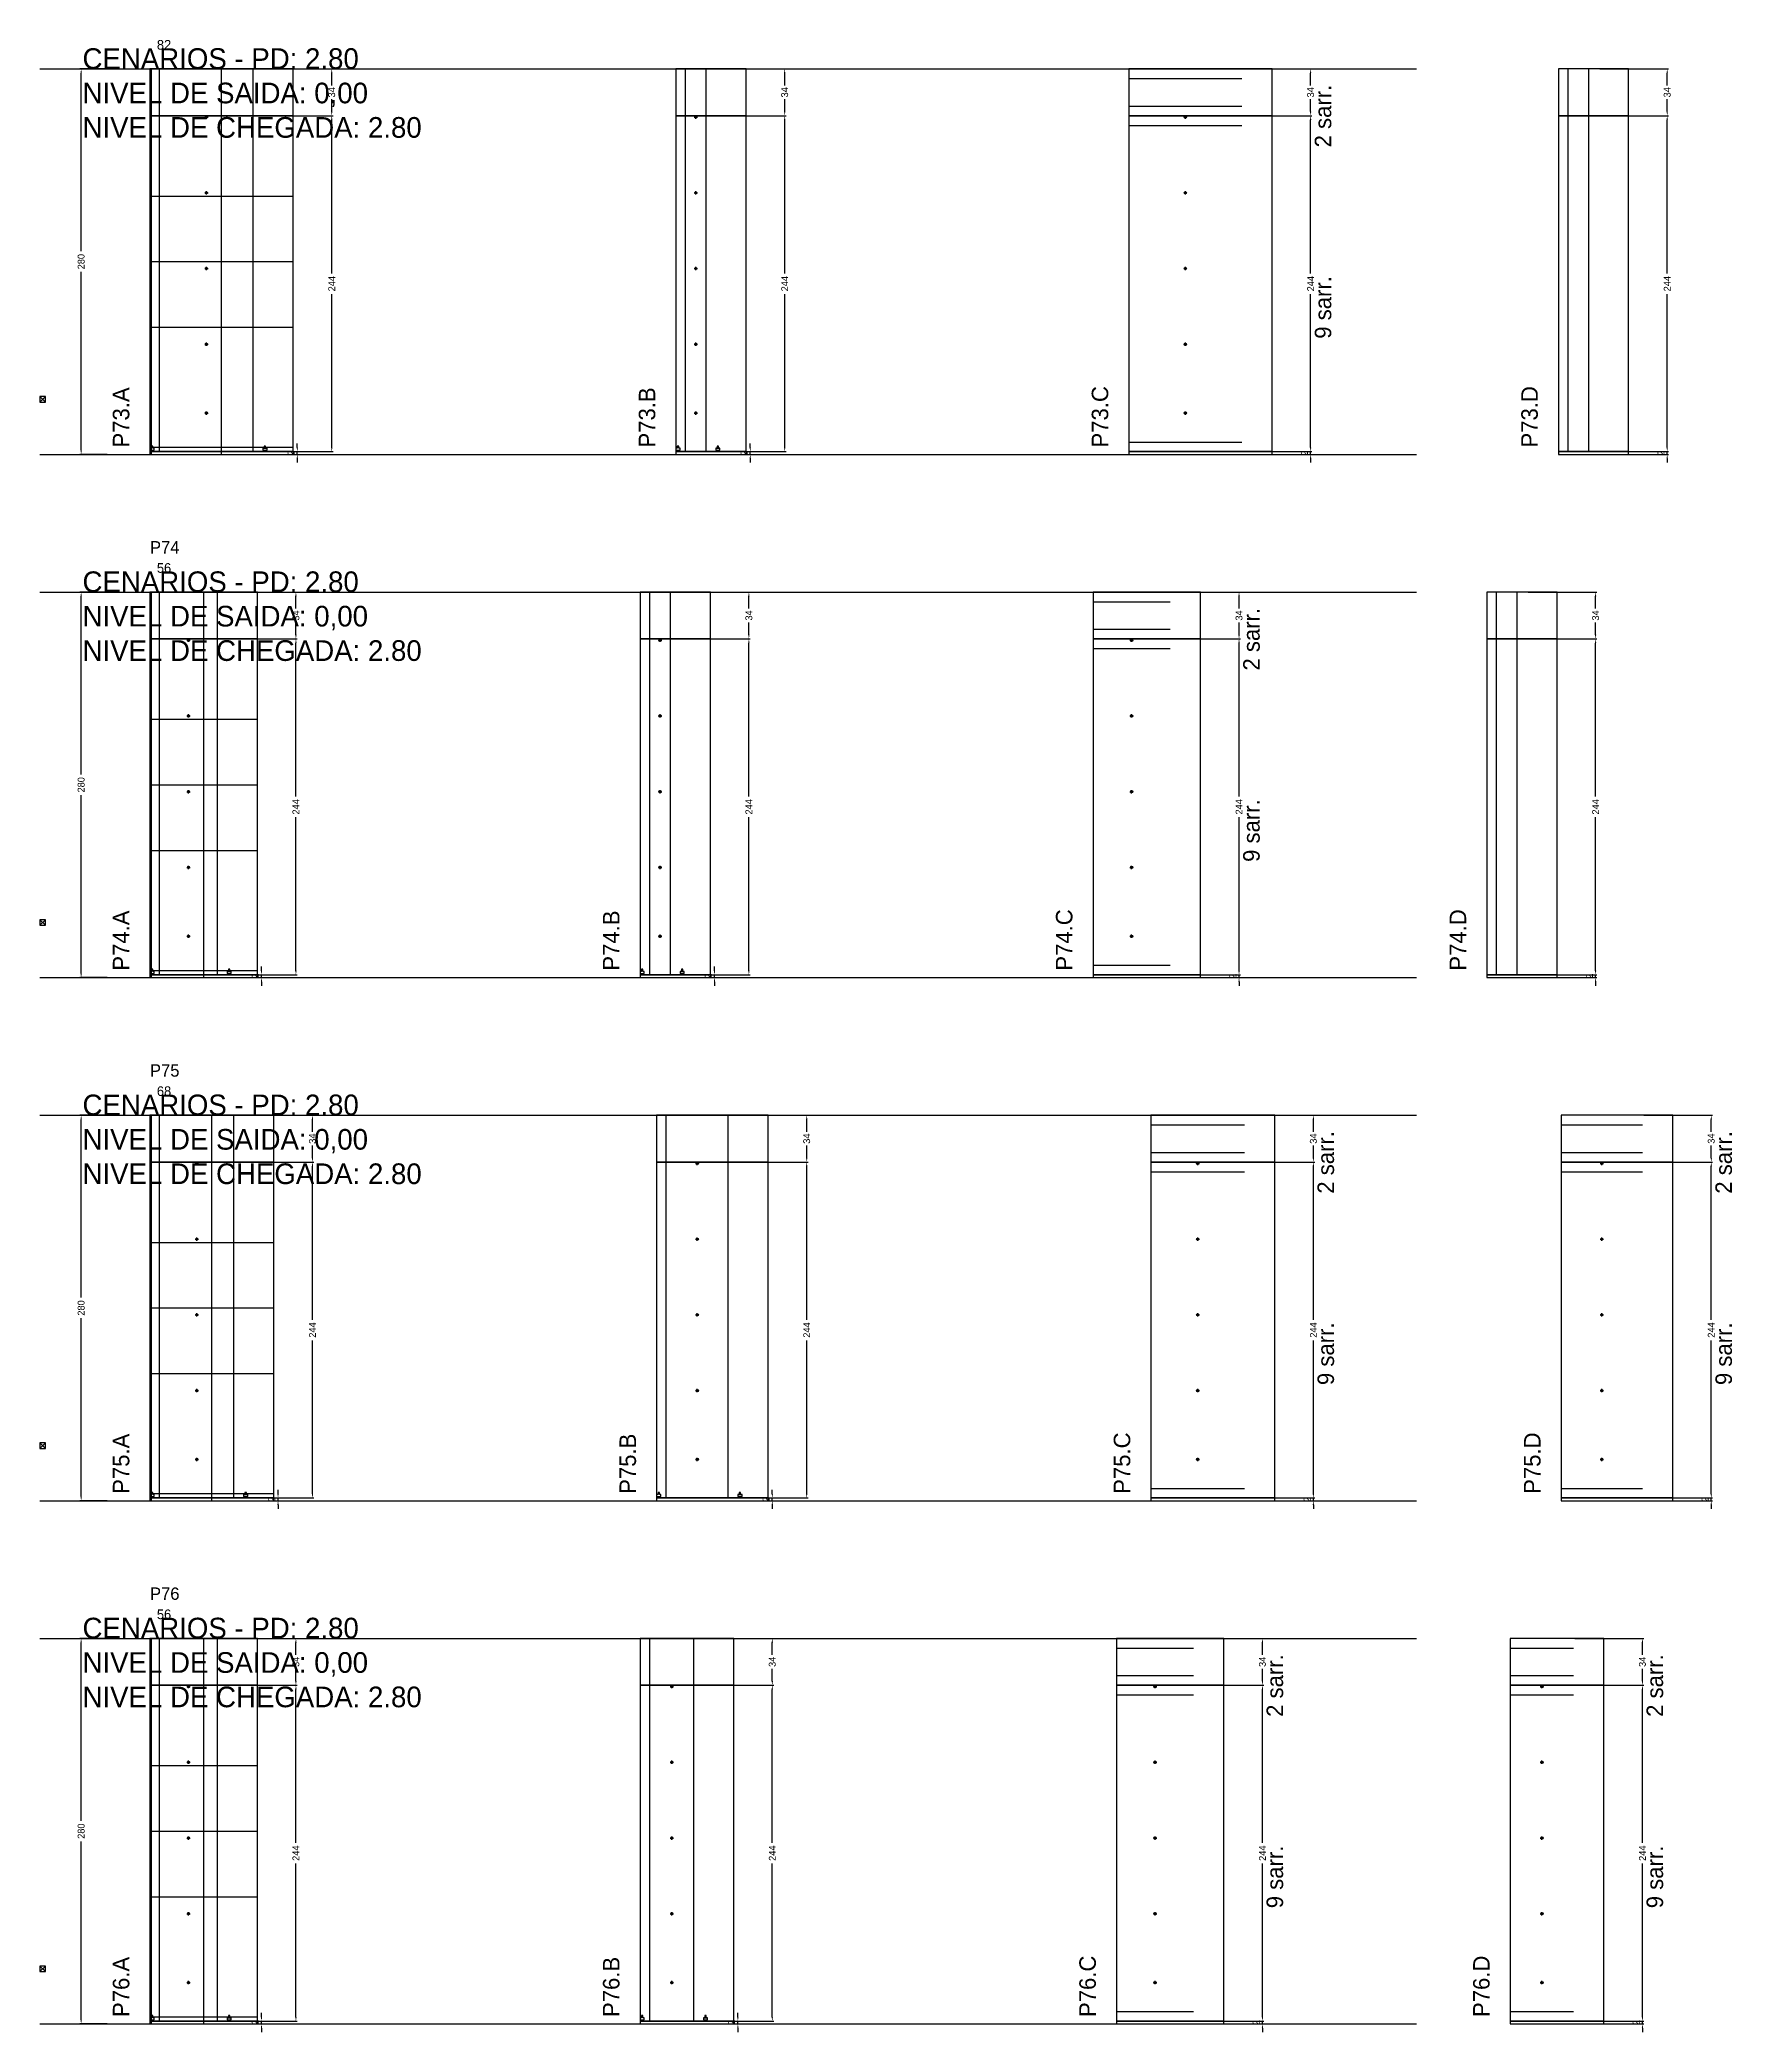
# Model space of a CAD drawing. Header units: centimetres. Extents: x -10500 to 4121, y -45226 to 295.
# Drawn here: x -7000 to -5771, y -12546 to -11099 of the extents above; entities that cross this region are included whole.
import ezdxf

# ---------------------------------------------------------------- set-up
doc = ezdxf.new("R2010")
doc.units = ezdxf.units.CM
doc.linetypes.add('DASHED', pattern=[2, -2])
for name, color, linetype in [('CHAPA', 140, 'Continuous'), ('COTA', 241, 'Continuous'), ('COTAS FURACAO', 16, 'Continuous'), ('Madeira', 30, 'Continuous'), ('MEIO_PONT', 160, 'Continuous'), ('NOMENCLATURA', 7, 'Continuous'), ('Nível', 160, 'Continuous'), ('Painéis', 200, 'Continuous'), ('Perfil Metálico', 150, 'Continuous'), ('SARR_2.2x7', 40, 'Continuous'), ('SARRAFO DE PRESSAO', 200, 'Continuous'), ('texto', 7, 'Continuous'), ('TEXTO_GERAL', 7, 'Continuous')]:
    doc.layers.add(name, color=color, linetype=linetype)
doc.dimstyles.new('PAINEL-NOVA', dxfattribs={"dimtxt": 5, "dimasz": 3, "dimexe": 1, "dimexo": 1, "dimgap": 1, "dimtad": 1, "dimcen": 2.5, "dimazin": 3, "dimtfac": 1, "dimtmove": 0, "dimatfit": 3})

# ---------------------------------------------------------------- blocks, each defined once
blk = doc.blocks.new('_CLOSEDFILLED')
at = {"color": 0, "linetype": 'BYBLOCK'}
blk.add_solid([(-1, 0.16), (0, 0), (-1, -0.16)], dxfattribs=at)
blk = doc.blocks.new('*D755')
for p, q in [((-6951, -11120), (-6971, -11120)), ((-6970, -11252.5), (-6970, -11123)), ((-6970, -11397), (-6970, -11267.5)), ((-6951, -11400), (-6971, -11400))]:
    blk.add_line(p, q)
at = {"layer": 'Defpoints'}
for p in [(-6950, -11120), (-6970, -11400), (-6950, -11400)]:
    blk.add_point(p, dxfattribs=at)
at = {"layer": 'COTA', "xscale": 3, "yscale": 3}
for p, rotation in [((-6970, -11120), 90), ((-6970, -11400), 270)]:
    blk.add_blockref('_CLOSEDFILLED', p, dxfattribs=dict(at, rotation=rotation))
at = {"layer": 'COTA', "insert": (-6970, -11260), "char_height": 5, "attachment_point": 5, "rotation": 90}
blk.add_mtext('280', dxfattribs=at)
blk = doc.blocks.new('MULDURA')
at = {"layer": 'Paineis'}
for p, q in [((0, 0), (4, 4)), ((4, 0), (0, 4))]:
    blk.add_line(p, q, dxfattribs=at)
blk.add_lwpolyline([(0, 0), (4, 0), (4, 4), (0, 4)], close=True, dxfattribs=at)
blk = doc.blocks.new('*D757')
for p, q in [((-6837, -11154), (-6787, -11154)), ((-6788, -11268.5), (-6788, -11157)), ((-6788, -11395), (-6788, -11283.5)), ((-6837, -11398), (-6787, -11398))]:
    blk.add_line(p, q)
at = {"layer": 'Defpoints'}
for p in [(-6838, -11154), (-6838, -11398), (-6788, -11398)]:
    blk.add_point(p, dxfattribs=at)
at = {"layer": 'COTA', "xscale": 3, "yscale": 3}
for p, rotation in [((-6788, -11154), 90), ((-6788, -11398), 270)]:
    blk.add_blockref('_CLOSEDFILLED', p, dxfattribs=dict(at, rotation=rotation))
at = {"layer": 'COTA', "insert": (-6788, -11276), "char_height": 5, "attachment_point": 5, "rotation": 90}
blk.add_mtext('244', dxfattribs=at)
blk = doc.blocks.new('*D758')
for p, q in [((-6837, -11120), (-6787, -11120)), ((-6788, -11132), (-6788, -11123)), ((-6788, -11151), (-6788, -11142)), ((-6837, -11154), (-6787, -11154))]:
    blk.add_line(p, q)
at = {"layer": 'Defpoints'}
for p in [(-6838, -11120), (-6838, -11154), (-6788, -11154)]:
    blk.add_point(p, dxfattribs=at)
at = {"layer": 'COTA', "xscale": 3, "yscale": 3}
for p, rotation in [((-6788, -11120), 90), ((-6788, -11154), 270)]:
    blk.add_blockref('_CLOSEDFILLED', p, dxfattribs=dict(at, rotation=rotation))
at = {"layer": 'COTA', "insert": (-6788, -11137), "char_height": 5, "attachment_point": 5, "rotation": 90}
blk.add_mtext('34', dxfattribs=at)
blk = doc.blocks.new('SLIPTEE')
at = {"layer": 'Paineis'}
blk.add_lwpolyline([(0, 0), (3, 0), (3, 1.5), (2, 1.5), (2, 3), (1, 3), (1, 1.5), (0, 1.5)], close=True, dxfattribs=at)
blk = doc.blocks.new('SLIPTDD')
at = {"layer": 'Paineis'}
blk.add_line((0, 1.5), (3, 1.5), dxfattribs=at)
blk.add_lwpolyline([(0, 0), (3, 0), (3, 1.5), (2, 1.5), (2, 3), (1, 3), (1, 1.5), (0, 1.5)], close=True, dxfattribs=at)
blk = doc.blocks.new('furacao')
at = {"layer": 'COTAS FURACAO'}
for p, q in [((-1.2, 0), (1.2, 0)), ((0, -1.2), (0, 1.2))]:
    blk.add_line(p, q, dxfattribs=at)
blk.add_circle((0, 0), 0.8, dxfattribs=at)
blk = doc.blocks.new('*D760')
for p, q in [((-6508, -11154), (-6458, -11154)), ((-6459, -11268.5), (-6459, -11157)), ((-6459, -11395), (-6459, -11283.5)), ((-6508, -11398), (-6458, -11398))]:
    blk.add_line(p, q)
at = {"layer": 'Defpoints'}
for p in [(-6509, -11154), (-6509, -11398), (-6459, -11398)]:
    blk.add_point(p, dxfattribs=at)
at = {"layer": 'COTA', "xscale": 3, "yscale": 3}
for p, rotation in [((-6459, -11154), 90), ((-6459, -11398), 270)]:
    blk.add_blockref('_CLOSEDFILLED', p, dxfattribs=dict(at, rotation=rotation))
at = {"layer": 'COTA', "insert": (-6459, -11276), "char_height": 5, "attachment_point": 5, "rotation": 90}
blk.add_mtext('244', dxfattribs=at)
blk = doc.blocks.new('*D761')
for p, q in [((-6508, -11120), (-6458, -11120)), ((-6459, -11132), (-6459, -11123)), ((-6459, -11151), (-6459, -11142)), ((-6508, -11154), (-6458, -11154))]:
    blk.add_line(p, q)
at = {"layer": 'Defpoints'}
for p in [(-6509, -11120), (-6509, -11154), (-6459, -11154)]:
    blk.add_point(p, dxfattribs=at)
at = {"layer": 'COTA', "xscale": 3, "yscale": 3}
for p, rotation in [((-6459, -11120), 90), ((-6459, -11154), 270)]:
    blk.add_blockref('_CLOSEDFILLED', p, dxfattribs=dict(at, rotation=rotation))
at = {"layer": 'COTA', "insert": (-6459, -11137), "char_height": 5, "attachment_point": 5, "rotation": 90}
blk.add_mtext('34', dxfattribs=at)
blk = doc.blocks.new('*D763')
for p, q in [((-6126, -11154), (-6076, -11154)), ((-6077, -11268.5), (-6077, -11157)), ((-6077, -11395), (-6077, -11283.5)), ((-6126, -11398), (-6076, -11398))]:
    blk.add_line(p, q)
at = {"layer": 'Defpoints'}
for p in [(-6127, -11154), (-6127, -11398), (-6077, -11398)]:
    blk.add_point(p, dxfattribs=at)
at = {"layer": 'COTA', "xscale": 3, "yscale": 3}
for p, rotation in [((-6077, -11154), 90), ((-6077, -11398), 270)]:
    blk.add_blockref('_CLOSEDFILLED', p, dxfattribs=dict(at, rotation=rotation))
at = {"layer": 'COTA', "insert": (-6077, -11276), "char_height": 5, "attachment_point": 5, "rotation": 90}
blk.add_mtext('244', dxfattribs=at)
blk = doc.blocks.new('*D764')
for p, q in [((-6126, -11120), (-6076, -11120)), ((-6077, -11132), (-6077, -11123)), ((-6077, -11151), (-6077, -11142)), ((-6126, -11154), (-6076, -11154))]:
    blk.add_line(p, q)
at = {"layer": 'Defpoints'}
for p in [(-6127, -11120), (-6127, -11154), (-6077, -11154)]:
    blk.add_point(p, dxfattribs=at)
at = {"layer": 'COTA', "xscale": 3, "yscale": 3}
for p, rotation in [((-6077, -11120), 90), ((-6077, -11154), 270)]:
    blk.add_blockref('_CLOSEDFILLED', p, dxfattribs=dict(at, rotation=rotation))
at = {"layer": 'COTA', "insert": (-6077, -11137), "char_height": 5, "attachment_point": 5, "rotation": 90}
blk.add_mtext('34', dxfattribs=at)
blk = doc.blocks.new('*D766')
for p, q in [((-5867, -11154), (-5817, -11154)), ((-5818, -11268.5), (-5818, -11157)), ((-5818, -11395), (-5818, -11283.5)), ((-5867, -11398), (-5817, -11398))]:
    blk.add_line(p, q)
at = {"layer": 'Defpoints'}
for p in [(-5868, -11154), (-5868, -11398), (-5818, -11398)]:
    blk.add_point(p, dxfattribs=at)
at = {"layer": 'COTA', "xscale": 3, "yscale": 3}
for p, rotation in [((-5818, -11154), 90), ((-5818, -11398), 270)]:
    blk.add_blockref('_CLOSEDFILLED', p, dxfattribs=dict(at, rotation=rotation))
at = {"layer": 'COTA', "insert": (-5818, -11276), "char_height": 5, "attachment_point": 5, "rotation": 90}
blk.add_mtext('244', dxfattribs=at)
blk = doc.blocks.new('*D767')
for p, q in [((-5867, -11120), (-5817, -11120)), ((-5818, -11132), (-5818, -11123)), ((-5818, -11151), (-5818, -11142)), ((-5867, -11154), (-5817, -11154))]:
    blk.add_line(p, q)
at = {"layer": 'Defpoints'}
for p in [(-5868, -11120), (-5868, -11154), (-5818, -11154)]:
    blk.add_point(p, dxfattribs=at)
at = {"layer": 'COTA', "xscale": 3, "yscale": 3}
for p, rotation in [((-5818, -11120), 90), ((-5818, -11154), 270)]:
    blk.add_blockref('_CLOSEDFILLED', p, dxfattribs=dict(at, rotation=rotation))
at = {"layer": 'COTA', "insert": (-5818, -11137), "char_height": 5, "attachment_point": 5, "rotation": 90}
blk.add_mtext('34', dxfattribs=at)
blk = doc.blocks.new('*D781')
for p, q in [((-6951, -11500), (-6971, -11500)), ((-6970, -11632.5), (-6970, -11503)), ((-6970, -11777), (-6970, -11647.5)), ((-6951, -11780), (-6971, -11780))]:
    blk.add_line(p, q)
at = {"layer": 'Defpoints'}
for p in [(-6950, -11500), (-6970, -11780), (-6950, -11780)]:
    blk.add_point(p, dxfattribs=at)
at = {"layer": 'COTA', "xscale": 3, "yscale": 3}
for p, rotation in [((-6970, -11500), 90), ((-6970, -11780), 270)]:
    blk.add_blockref('_CLOSEDFILLED', p, dxfattribs=dict(at, rotation=rotation))
at = {"layer": 'COTA', "insert": (-6970, -11640), "char_height": 5, "attachment_point": 5, "rotation": 90}
blk.add_mtext('280', dxfattribs=at)
blk = doc.blocks.new('*D783')
for p, q in [((-6863, -11534), (-6813, -11534)), ((-6814, -11648.5), (-6814, -11537)), ((-6814, -11775), (-6814, -11663.5)), ((-6863, -11778), (-6813, -11778))]:
    blk.add_line(p, q)
at = {"layer": 'Defpoints'}
for p in [(-6864, -11534), (-6864, -11778), (-6814, -11778)]:
    blk.add_point(p, dxfattribs=at)
at = {"layer": 'COTA', "xscale": 3, "yscale": 3}
for p, rotation in [((-6814, -11534), 90), ((-6814, -11778), 270)]:
    blk.add_blockref('_CLOSEDFILLED', p, dxfattribs=dict(at, rotation=rotation))
at = {"layer": 'COTA', "insert": (-6814, -11656), "char_height": 5, "attachment_point": 5, "rotation": 90}
blk.add_mtext('244', dxfattribs=at)
blk = doc.blocks.new('*D784')
for p, q in [((-6863, -11500), (-6813, -11500)), ((-6814, -11512), (-6814, -11503)), ((-6814, -11531), (-6814, -11522)), ((-6863, -11534), (-6813, -11534))]:
    blk.add_line(p, q)
at = {"layer": 'Defpoints'}
for p in [(-6864, -11500), (-6864, -11534), (-6814, -11534)]:
    blk.add_point(p, dxfattribs=at)
at = {"layer": 'COTA', "xscale": 3, "yscale": 3}
for p, rotation in [((-6814, -11500), 90), ((-6814, -11534), 270)]:
    blk.add_blockref('_CLOSEDFILLED', p, dxfattribs=dict(at, rotation=rotation))
at = {"layer": 'COTA', "insert": (-6814, -11517), "char_height": 5, "attachment_point": 5, "rotation": 90}
blk.add_mtext('34', dxfattribs=at)
blk = doc.blocks.new('*D786')
for p, q in [((-6534, -11534), (-6484, -11534)), ((-6485, -11648.5), (-6485, -11537)), ((-6485, -11775), (-6485, -11663.5)), ((-6534, -11778), (-6484, -11778))]:
    blk.add_line(p, q)
at = {"layer": 'Defpoints'}
for p in [(-6535, -11534), (-6535, -11778), (-6485, -11778)]:
    blk.add_point(p, dxfattribs=at)
at = {"layer": 'COTA', "xscale": 3, "yscale": 3}
for p, rotation in [((-6485, -11534), 90), ((-6485, -11778), 270)]:
    blk.add_blockref('_CLOSEDFILLED', p, dxfattribs=dict(at, rotation=rotation))
at = {"layer": 'COTA', "insert": (-6485, -11656), "char_height": 5, "attachment_point": 5, "rotation": 90}
blk.add_mtext('244', dxfattribs=at)
blk = doc.blocks.new('*D787')
for p, q in [((-6534, -11500), (-6484, -11500)), ((-6485, -11512), (-6485, -11503)), ((-6485, -11531), (-6485, -11522)), ((-6534, -11534), (-6484, -11534))]:
    blk.add_line(p, q)
at = {"layer": 'Defpoints'}
for p in [(-6535, -11500), (-6535, -11534), (-6485, -11534)]:
    blk.add_point(p, dxfattribs=at)
at = {"layer": 'COTA', "xscale": 3, "yscale": 3}
for p, rotation in [((-6485, -11500), 90), ((-6485, -11534), 270)]:
    blk.add_blockref('_CLOSEDFILLED', p, dxfattribs=dict(at, rotation=rotation))
at = {"layer": 'COTA', "insert": (-6485, -11517), "char_height": 5, "attachment_point": 5, "rotation": 90}
blk.add_mtext('34', dxfattribs=at)
blk = doc.blocks.new('*D789')
for p, q in [((-6178, -11534), (-6128, -11534)), ((-6129, -11648.5), (-6129, -11537)), ((-6129, -11775), (-6129, -11663.5)), ((-6178, -11778), (-6128, -11778))]:
    blk.add_line(p, q)
at = {"layer": 'Defpoints'}
for p in [(-6179, -11534), (-6179, -11778), (-6129, -11778)]:
    blk.add_point(p, dxfattribs=at)
at = {"layer": 'COTA', "xscale": 3, "yscale": 3}
for p, rotation in [((-6129, -11534), 90), ((-6129, -11778), 270)]:
    blk.add_blockref('_CLOSEDFILLED', p, dxfattribs=dict(at, rotation=rotation))
at = {"layer": 'COTA', "insert": (-6129, -11656), "char_height": 5, "attachment_point": 5, "rotation": 90}
blk.add_mtext('244', dxfattribs=at)
blk = doc.blocks.new('*D790')
for p, q in [((-6178, -11500), (-6128, -11500)), ((-6129, -11512), (-6129, -11503)), ((-6129, -11531), (-6129, -11522)), ((-6178, -11534), (-6128, -11534))]:
    blk.add_line(p, q)
at = {"layer": 'Defpoints'}
for p in [(-6179, -11500), (-6179, -11534), (-6129, -11534)]:
    blk.add_point(p, dxfattribs=at)
at = {"layer": 'COTA', "xscale": 3, "yscale": 3}
for p, rotation in [((-6129, -11500), 90), ((-6129, -11534), 270)]:
    blk.add_blockref('_CLOSEDFILLED', p, dxfattribs=dict(at, rotation=rotation))
at = {"layer": 'COTA', "insert": (-6129, -11517), "char_height": 5, "attachment_point": 5, "rotation": 90}
blk.add_mtext('34', dxfattribs=at)
blk = doc.blocks.new('*D792')
for p, q in [((-5919, -11534), (-5869, -11534)), ((-5870, -11648.5), (-5870, -11537)), ((-5870, -11775), (-5870, -11663.5)), ((-5919, -11778), (-5869, -11778))]:
    blk.add_line(p, q)
at = {"layer": 'Defpoints'}
for p in [(-5920, -11534), (-5920, -11778), (-5870, -11778)]:
    blk.add_point(p, dxfattribs=at)
at = {"layer": 'COTA', "xscale": 3, "yscale": 3}
for p, rotation in [((-5870, -11534), 90), ((-5870, -11778), 270)]:
    blk.add_blockref('_CLOSEDFILLED', p, dxfattribs=dict(at, rotation=rotation))
at = {"layer": 'COTA', "insert": (-5870, -11656), "char_height": 5, "attachment_point": 5, "rotation": 90}
blk.add_mtext('244', dxfattribs=at)
blk = doc.blocks.new('*D793')
for p, q in [((-5919, -11500), (-5869, -11500)), ((-5870, -11512), (-5870, -11503)), ((-5870, -11531), (-5870, -11522)), ((-5919, -11534), (-5869, -11534))]:
    blk.add_line(p, q)
at = {"layer": 'Defpoints'}
for p in [(-5920, -11500), (-5920, -11534), (-5870, -11534)]:
    blk.add_point(p, dxfattribs=at)
at = {"layer": 'COTA', "xscale": 3, "yscale": 3}
for p, rotation in [((-5870, -11500), 90), ((-5870, -11534), 270)]:
    blk.add_blockref('_CLOSEDFILLED', p, dxfattribs=dict(at, rotation=rotation))
at = {"layer": 'COTA', "insert": (-5870, -11517), "char_height": 5, "attachment_point": 5, "rotation": 90}
blk.add_mtext('34', dxfattribs=at)
blk = doc.blocks.new('*D807')
for p, q in [((-6951, -11880), (-6971, -11880)), ((-6970, -12012.5), (-6970, -11883)), ((-6970, -12157), (-6970, -12027.5)), ((-6951, -12160), (-6971, -12160))]:
    blk.add_line(p, q)
at = {"layer": 'Defpoints'}
for p in [(-6950, -11880), (-6970, -12160), (-6950, -12160)]:
    blk.add_point(p, dxfattribs=at)
at = {"layer": 'COTA', "xscale": 3, "yscale": 3}
for p, rotation in [((-6970, -11880), 90), ((-6970, -12160), 270)]:
    blk.add_blockref('_CLOSEDFILLED', p, dxfattribs=dict(at, rotation=rotation))
at = {"layer": 'COTA', "insert": (-6970, -12020), "char_height": 5, "attachment_point": 5, "rotation": 90}
blk.add_mtext('280', dxfattribs=at)
blk = doc.blocks.new('*D809')
for p, q in [((-6851, -11914), (-6801, -11914)), ((-6802, -12028.5), (-6802, -11917)), ((-6802, -12155), (-6802, -12043.5)), ((-6851, -12158), (-6801, -12158))]:
    blk.add_line(p, q)
at = {"layer": 'Defpoints'}
for p in [(-6852, -11914), (-6852, -12158), (-6802, -12158)]:
    blk.add_point(p, dxfattribs=at)
at = {"layer": 'COTA', "xscale": 3, "yscale": 3}
for p, rotation in [((-6802, -11914), 90), ((-6802, -12158), 270)]:
    blk.add_blockref('_CLOSEDFILLED', p, dxfattribs=dict(at, rotation=rotation))
at = {"layer": 'COTA', "insert": (-6802, -12036), "char_height": 5, "attachment_point": 5, "rotation": 90}
blk.add_mtext('244', dxfattribs=at)
blk = doc.blocks.new('*D810')
for p, q in [((-6851, -11880), (-6801, -11880)), ((-6802, -11892), (-6802, -11883)), ((-6802, -11911), (-6802, -11902)), ((-6851, -11914), (-6801, -11914))]:
    blk.add_line(p, q)
at = {"layer": 'Defpoints'}
for p in [(-6852, -11880), (-6852, -11914), (-6802, -11914)]:
    blk.add_point(p, dxfattribs=at)
at = {"layer": 'COTA', "xscale": 3, "yscale": 3}
for p, rotation in [((-6802, -11880), 90), ((-6802, -11914), 270)]:
    blk.add_blockref('_CLOSEDFILLED', p, dxfattribs=dict(at, rotation=rotation))
at = {"layer": 'COTA', "insert": (-6802, -11897), "char_height": 5, "attachment_point": 5, "rotation": 90}
blk.add_mtext('34', dxfattribs=at)
blk = doc.blocks.new('*D812')
for p, q in [((-6492, -11914), (-6442, -11914)), ((-6443, -12028.5), (-6443, -11917)), ((-6443, -12155), (-6443, -12043.5)), ((-6492, -12158), (-6442, -12158))]:
    blk.add_line(p, q)
at = {"layer": 'Defpoints'}
for p in [(-6493, -11914), (-6493, -12158), (-6443, -12158)]:
    blk.add_point(p, dxfattribs=at)
at = {"layer": 'COTA', "xscale": 3, "yscale": 3}
for p, rotation in [((-6443, -11914), 90), ((-6443, -12158), 270)]:
    blk.add_blockref('_CLOSEDFILLED', p, dxfattribs=dict(at, rotation=rotation))
at = {"layer": 'COTA', "insert": (-6443, -12036), "char_height": 5, "attachment_point": 5, "rotation": 90}
blk.add_mtext('244', dxfattribs=at)
blk = doc.blocks.new('*D813')
for p, q in [((-6492, -11880), (-6442, -11880)), ((-6443, -11892), (-6443, -11883)), ((-6443, -11911), (-6443, -11902)), ((-6492, -11914), (-6442, -11914))]:
    blk.add_line(p, q)
at = {"layer": 'Defpoints'}
for p in [(-6493, -11880), (-6493, -11914), (-6443, -11914)]:
    blk.add_point(p, dxfattribs=at)
at = {"layer": 'COTA', "xscale": 3, "yscale": 3}
for p, rotation in [((-6443, -11880), 90), ((-6443, -11914), 270)]:
    blk.add_blockref('_CLOSEDFILLED', p, dxfattribs=dict(at, rotation=rotation))
at = {"layer": 'COTA', "insert": (-6443, -11897), "char_height": 5, "attachment_point": 5, "rotation": 90}
blk.add_mtext('34', dxfattribs=at)
blk = doc.blocks.new('*D815')
for p, q in [((-6124, -11914), (-6074, -11914)), ((-6075, -12028.5), (-6075, -11917)), ((-6075, -12155), (-6075, -12043.5)), ((-6124, -12158), (-6074, -12158))]:
    blk.add_line(p, q)
at = {"layer": 'Defpoints'}
for p in [(-6125, -11914), (-6125, -12158), (-6075, -12158)]:
    blk.add_point(p, dxfattribs=at)
at = {"layer": 'COTA', "xscale": 3, "yscale": 3}
for p, rotation in [((-6075, -11914), 90), ((-6075, -12158), 270)]:
    blk.add_blockref('_CLOSEDFILLED', p, dxfattribs=dict(at, rotation=rotation))
at = {"layer": 'COTA', "insert": (-6075, -12036), "char_height": 5, "attachment_point": 5, "rotation": 90}
blk.add_mtext('244', dxfattribs=at)
blk = doc.blocks.new('*D816')
for p, q in [((-6124, -11880), (-6074, -11880)), ((-6075, -11892), (-6075, -11883)), ((-6075, -11911), (-6075, -11902)), ((-6124, -11914), (-6074, -11914))]:
    blk.add_line(p, q)
at = {"layer": 'Defpoints'}
for p in [(-6125, -11880), (-6125, -11914), (-6075, -11914)]:
    blk.add_point(p, dxfattribs=at)
at = {"layer": 'COTA', "xscale": 3, "yscale": 3}
for p, rotation in [((-6075, -11880), 90), ((-6075, -11914), 270)]:
    blk.add_blockref('_CLOSEDFILLED', p, dxfattribs=dict(at, rotation=rotation))
at = {"layer": 'COTA', "insert": (-6075, -11897), "char_height": 5, "attachment_point": 5, "rotation": 90}
blk.add_mtext('34', dxfattribs=at)
blk = doc.blocks.new('*D818')
for p, q in [((-5835, -11914), (-5785, -11914)), ((-5786, -12028.5), (-5786, -11917)), ((-5786, -12155), (-5786, -12043.5)), ((-5835, -12158), (-5785, -12158))]:
    blk.add_line(p, q)
at = {"layer": 'Defpoints'}
for p in [(-5836, -11914), (-5836, -12158), (-5786, -12158)]:
    blk.add_point(p, dxfattribs=at)
at = {"layer": 'COTA', "xscale": 3, "yscale": 3}
for p, rotation in [((-5786, -11914), 90), ((-5786, -12158), 270)]:
    blk.add_blockref('_CLOSEDFILLED', p, dxfattribs=dict(at, rotation=rotation))
at = {"layer": 'COTA', "insert": (-5786, -12036), "char_height": 5, "attachment_point": 5, "rotation": 90}
blk.add_mtext('244', dxfattribs=at)
blk = doc.blocks.new('*D819')
for p, q in [((-5835, -11880), (-5785, -11880)), ((-5786, -11892), (-5786, -11883)), ((-5786, -11911), (-5786, -11902)), ((-5835, -11914), (-5785, -11914))]:
    blk.add_line(p, q)
at = {"layer": 'Defpoints'}
for p in [(-5836, -11880), (-5836, -11914), (-5786, -11914)]:
    blk.add_point(p, dxfattribs=at)
at = {"layer": 'COTA', "xscale": 3, "yscale": 3}
for p, rotation in [((-5786, -11880), 90), ((-5786, -11914), 270)]:
    blk.add_blockref('_CLOSEDFILLED', p, dxfattribs=dict(at, rotation=rotation))
at = {"layer": 'COTA', "insert": (-5786, -11897), "char_height": 5, "attachment_point": 5, "rotation": 90}
blk.add_mtext('34', dxfattribs=at)
blk = doc.blocks.new('*D833')
for p, q in [((-6951, -12260), (-6971, -12260)), ((-6970, -12392.5), (-6970, -12263)), ((-6970, -12537), (-6970, -12407.5)), ((-6951, -12540), (-6971, -12540))]:
    blk.add_line(p, q)
at = {"layer": 'Defpoints'}
for p in [(-6950, -12260), (-6970, -12540), (-6950, -12540)]:
    blk.add_point(p, dxfattribs=at)
at = {"layer": 'COTA', "xscale": 3, "yscale": 3}
for p, rotation in [((-6970, -12260), 90), ((-6970, -12540), 270)]:
    blk.add_blockref('_CLOSEDFILLED', p, dxfattribs=dict(at, rotation=rotation))
at = {"layer": 'COTA', "insert": (-6970, -12400), "char_height": 5, "attachment_point": 5, "rotation": 90}
blk.add_mtext('280', dxfattribs=at)
blk = doc.blocks.new('*D835')
for p, q in [((-6863, -12294), (-6813, -12294)), ((-6814, -12408.5), (-6814, -12297)), ((-6814, -12535), (-6814, -12423.5)), ((-6863, -12538), (-6813, -12538))]:
    blk.add_line(p, q)
at = {"layer": 'Defpoints'}
for p in [(-6864, -12294), (-6864, -12538), (-6814, -12538)]:
    blk.add_point(p, dxfattribs=at)
at = {"layer": 'COTA', "xscale": 3, "yscale": 3}
for p, rotation in [((-6814, -12294), 90), ((-6814, -12538), 270)]:
    blk.add_blockref('_CLOSEDFILLED', p, dxfattribs=dict(at, rotation=rotation))
at = {"layer": 'COTA', "insert": (-6814, -12416), "char_height": 5, "attachment_point": 5, "rotation": 90}
blk.add_mtext('244', dxfattribs=at)
blk = doc.blocks.new('*D836')
for p, q in [((-6863, -12260), (-6813, -12260)), ((-6814, -12272), (-6814, -12263)), ((-6814, -12291), (-6814, -12282)), ((-6863, -12294), (-6813, -12294))]:
    blk.add_line(p, q)
at = {"layer": 'Defpoints'}
for p in [(-6864, -12260), (-6864, -12294), (-6814, -12294)]:
    blk.add_point(p, dxfattribs=at)
at = {"layer": 'COTA', "xscale": 3, "yscale": 3}
for p, rotation in [((-6814, -12260), 90), ((-6814, -12294), 270)]:
    blk.add_blockref('_CLOSEDFILLED', p, dxfattribs=dict(at, rotation=rotation))
at = {"layer": 'COTA', "insert": (-6814, -12277), "char_height": 5, "attachment_point": 5, "rotation": 90}
blk.add_mtext('34', dxfattribs=at)
blk = doc.blocks.new('*D838')
for p, q in [((-6517, -12294), (-6467, -12294)), ((-6468, -12408.5), (-6468, -12297)), ((-6468, -12535), (-6468, -12423.5)), ((-6517, -12538), (-6467, -12538))]:
    blk.add_line(p, q)
at = {"layer": 'Defpoints'}
for p in [(-6518, -12294), (-6518, -12538), (-6468, -12538)]:
    blk.add_point(p, dxfattribs=at)
at = {"layer": 'COTA', "xscale": 3, "yscale": 3}
for p, rotation in [((-6468, -12294), 90), ((-6468, -12538), 270)]:
    blk.add_blockref('_CLOSEDFILLED', p, dxfattribs=dict(at, rotation=rotation))
at = {"layer": 'COTA', "insert": (-6468, -12416), "char_height": 5, "attachment_point": 5, "rotation": 90}
blk.add_mtext('244', dxfattribs=at)
blk = doc.blocks.new('*D839')
for p, q in [((-6517, -12260), (-6467, -12260)), ((-6468, -12272), (-6468, -12263)), ((-6468, -12291), (-6468, -12282)), ((-6517, -12294), (-6467, -12294))]:
    blk.add_line(p, q)
at = {"layer": 'Defpoints'}
for p in [(-6518, -12260), (-6518, -12294), (-6468, -12294)]:
    blk.add_point(p, dxfattribs=at)
at = {"layer": 'COTA', "xscale": 3, "yscale": 3}
for p, rotation in [((-6468, -12260), 90), ((-6468, -12294), 270)]:
    blk.add_blockref('_CLOSEDFILLED', p, dxfattribs=dict(at, rotation=rotation))
at = {"layer": 'COTA', "insert": (-6468, -12277), "char_height": 5, "attachment_point": 5, "rotation": 90}
blk.add_mtext('34', dxfattribs=at)
blk = doc.blocks.new('*D841')
for p, q in [((-6161, -12294), (-6111, -12294)), ((-6112, -12408.5), (-6112, -12297)), ((-6112, -12535), (-6112, -12423.5)), ((-6161, -12538), (-6111, -12538))]:
    blk.add_line(p, q)
at = {"layer": 'Defpoints'}
for p in [(-6162, -12294), (-6162, -12538), (-6112, -12538)]:
    blk.add_point(p, dxfattribs=at)
at = {"layer": 'COTA', "xscale": 3, "yscale": 3}
for p, rotation in [((-6112, -12294), 90), ((-6112, -12538), 270)]:
    blk.add_blockref('_CLOSEDFILLED', p, dxfattribs=dict(at, rotation=rotation))
at = {"layer": 'COTA', "insert": (-6112, -12416), "char_height": 5, "attachment_point": 5, "rotation": 90}
blk.add_mtext('244', dxfattribs=at)
blk = doc.blocks.new('*D842')
for p, q in [((-6161, -12260), (-6111, -12260)), ((-6112, -12272), (-6112, -12263)), ((-6112, -12291), (-6112, -12282)), ((-6161, -12294), (-6111, -12294))]:
    blk.add_line(p, q)
at = {"layer": 'Defpoints'}
for p in [(-6162, -12260), (-6162, -12294), (-6112, -12294)]:
    blk.add_point(p, dxfattribs=at)
at = {"layer": 'COTA', "xscale": 3, "yscale": 3}
for p, rotation in [((-6112, -12260), 90), ((-6112, -12294), 270)]:
    blk.add_blockref('_CLOSEDFILLED', p, dxfattribs=dict(at, rotation=rotation))
at = {"layer": 'COTA', "insert": (-6112, -12277), "char_height": 5, "attachment_point": 5, "rotation": 90}
blk.add_mtext('34', dxfattribs=at)
blk = doc.blocks.new('*D844')
for p, q in [((-5885, -12294), (-5835, -12294)), ((-5836, -12408.5), (-5836, -12297)), ((-5836, -12535), (-5836, -12423.5)), ((-5885, -12538), (-5835, -12538))]:
    blk.add_line(p, q)
at = {"layer": 'Defpoints'}
for p in [(-5886, -12294), (-5886, -12538), (-5836, -12538)]:
    blk.add_point(p, dxfattribs=at)
at = {"layer": 'COTA', "xscale": 3, "yscale": 3}
for p, rotation in [((-5836, -12294), 90), ((-5836, -12538), 270)]:
    blk.add_blockref('_CLOSEDFILLED', p, dxfattribs=dict(at, rotation=rotation))
at = {"layer": 'COTA', "insert": (-5836, -12416), "char_height": 5, "attachment_point": 5, "rotation": 90}
blk.add_mtext('244', dxfattribs=at)
blk = doc.blocks.new('*D845')
for p, q in [((-5885, -12260), (-5835, -12260)), ((-5836, -12272), (-5836, -12263)), ((-5836, -12291), (-5836, -12282)), ((-5885, -12294), (-5835, -12294))]:
    blk.add_line(p, q)
at = {"layer": 'Defpoints'}
for p in [(-5886, -12260), (-5886, -12294), (-5836, -12294)]:
    blk.add_point(p, dxfattribs=at)
at = {"layer": 'COTA', "xscale": 3, "yscale": 3}
for p, rotation in [((-5836, -12260), 90), ((-5836, -12294), 270)]:
    blk.add_blockref('_CLOSEDFILLED', p, dxfattribs=dict(at, rotation=rotation))
at = {"layer": 'COTA', "insert": (-5836, -12277), "char_height": 5, "attachment_point": 5, "rotation": 90}
blk.add_mtext('34', dxfattribs=at)

msp = doc.modelspace()

# ---------------------------------------------------------------- linework, layer by layer
at = {"layer": 'CHAPA'}
for points in [[(-6920, -11400), (-6918.8, -11400), (-6918.8, -11120), (-6920, -11120)], [(-6920, -11780), (-6918.8, -11780), (-6918.8, -11500), (-6920, -11500)], [(-6920, -12160), (-6918.8, -12160), (-6918.8, -11880), (-6920, -11880)], [(-6920, -12540), (-6918.8, -12540), (-6918.8, -12260), (-6920, -12260)]]:
    msp.add_lwpolyline(points, close=True, dxfattribs=at)
at = {"layer": 'Madeira'}
for points in [[(-6920, -11212.4), (-6816, -11212.4)], [(-6920, -11307.6), (-6816, -11307.6)], [(-6920, -11592.4), (-6842, -11592.4)], [(-6920, -11687.6), (-6842, -11687.6)], [(-6920, -11972.4), (-6830, -11972.4)], [(-6920, -12067.6), (-6830, -12067.6)], [(-6920, -12352.4), (-6842, -12352.4)], [(-6920, -12447.6), (-6842, -12447.6)]]:
    msp.add_lwpolyline(points, dxfattribs=at)
at = {"layer": 'MEIO_PONT'}
for points in [[(-6920, -11260), (-6816, -11260)], [(-6920, -11640), (-6842, -11640)], [(-6920, -12020), (-6830, -12020)], [(-6920, -12400), (-6842, -12400)]]:
    msp.add_lwpolyline(points, dxfattribs=at)
at = {"layer": 'Nível', "linetype": 'DASHED'}
for points in [[(-7000, -11120), (-6000, -11120)], [(-7000, -11400), (-6000, -11400)], [(-7000, -11500), (-6000, -11500)], [(-7000, -11780), (-6000, -11780)], [(-7000, -11880), (-6000, -11880)], [(-7000, -12160), (-6000, -12160)], [(-7000, -12260), (-6000, -12260)], [(-7000, -12540), (-6000, -12540)]]:
    msp.add_lwpolyline(points, dxfattribs=at)
at = {"layer": 'Painéis'}
for points in [[(-6920, -11154), (-6816, -11154), (-6816, -11120), (-6920, -11120)], [(-6920, -11400), (-6816, -11400), (-6816, -11120), (-6920, -11120)], [(-6538, -11154), (-6487, -11154), (-6487, -11120), (-6538, -11120)], [(-6209, -11154), (-6105, -11154), (-6105, -11120), (-6209, -11120)], [(-5897, -11154), (-5846, -11154), (-5846, -11120), (-5897, -11120)], [(-6920, -11398), (-6816, -11398), (-6816, -11154), (-6920, -11154)], [(-6538, -11398), (-6487, -11398), (-6487, -11154), (-6538, -11154)], [(-6209, -11398), (-6105, -11398), (-6105, -11154), (-6209, -11154)], [(-5897, -11398), (-5846, -11398), (-5846, -11154), (-5897, -11154)], [(-6920, -11400), (-6816, -11400), (-6816, -11398), (-6920, -11398)], [(-6538, -11400), (-6487, -11400), (-6487, -11398), (-6538, -11398)], [(-6209, -11400), (-6105, -11400), (-6105, -11398), (-6209, -11398)], [(-5897, -11400), (-5846, -11400), (-5846, -11398), (-5897, -11398)], [(-6920, -11534), (-6842, -11534), (-6842, -11500), (-6920, -11500)], [(-6920, -11780), (-6842, -11780), (-6842, -11500), (-6920, -11500)], [(-6564, -11534), (-6513, -11534), (-6513, -11500), (-6564, -11500)], [(-6235, -11534), (-6157, -11534), (-6157, -11500), (-6235, -11500)], [(-5949, -11534), (-5898, -11534), (-5898, -11500), (-5949, -11500)], [(-6920, -11778), (-6842, -11778), (-6842, -11534), (-6920, -11534)], [(-6564, -11778), (-6513, -11778), (-6513, -11534), (-6564, -11534)], [(-6235, -11778), (-6157, -11778), (-6157, -11534), (-6235, -11534)], [(-5949, -11778), (-5898, -11778), (-5898, -11534), (-5949, -11534)], [(-6920, -11780), (-6842, -11780), (-6842, -11778), (-6920, -11778)], [(-6564, -11780), (-6513, -11780), (-6513, -11778), (-6564, -11778)], [(-6235, -11780), (-6157, -11780), (-6157, -11778), (-6235, -11778)], [(-5949, -11780), (-5898, -11780), (-5898, -11778), (-5949, -11778)], [(-6920, -11914), (-6830, -11914), (-6830, -11880), (-6920, -11880)], [(-6920, -12160), (-6830, -12160), (-6830, -11880), (-6920, -11880)], [(-6552, -11914), (-6471, -11914), (-6471, -11880), (-6552, -11880)], [(-6193, -11914), (-6103, -11914), (-6103, -11880), (-6193, -11880)], [(-5895, -11914), (-5814, -11914), (-5814, -11880), (-5895, -11880)], [(-6920, -12158), (-6830, -12158), (-6830, -11914), (-6920, -11914)], [(-6552, -12158), (-6471, -12158), (-6471, -11914), (-6552, -11914)], [(-6193, -12158), (-6103, -12158), (-6103, -11914), (-6193, -11914)], [(-5895, -12158), (-5814, -12158), (-5814, -11914), (-5895, -11914)], [(-6920, -12160), (-6830, -12160), (-6830, -12158), (-6920, -12158)], [(-6552, -12160), (-6471, -12160), (-6471, -12158), (-6552, -12158)], [(-6193, -12160), (-6103, -12160), (-6103, -12158), (-6193, -12158)], [(-5895, -12160), (-5814, -12160), (-5814, -12158), (-5895, -12158)], [(-6920, -12294), (-6842, -12294), (-6842, -12260), (-6920, -12260)], [(-6920, -12540), (-6842, -12540), (-6842, -12260), (-6920, -12260)], [(-6564, -12294), (-6496, -12294), (-6496, -12260), (-6564, -12260)], [(-6218, -12294), (-6140, -12294), (-6140, -12260), (-6218, -12260)], [(-5932, -12294), (-5864, -12294), (-5864, -12260), (-5932, -12260)], [(-6920, -12538), (-6842, -12538), (-6842, -12294), (-6920, -12294)], [(-6564, -12538), (-6496, -12538), (-6496, -12294), (-6564, -12294)], [(-6218, -12538), (-6140, -12538), (-6140, -12294), (-6218, -12294)], [(-5932, -12538), (-5864, -12538), (-5864, -12294), (-5932, -12294)], [(-6920, -12540), (-6842, -12540), (-6842, -12538), (-6920, -12538)], [(-6564, -12540), (-6496, -12540), (-6496, -12538), (-6564, -12538)], [(-6218, -12540), (-6140, -12540), (-6140, -12538), (-6218, -12538)], [(-5932, -12540), (-5864, -12540), (-5864, -12538), (-5932, -12538)]]:
    msp.add_lwpolyline(points, close=True, dxfattribs=at)
at = {"layer": 'Perfil Metálico'}
for p, q in [((-6868, -11400), (-6868, -11120)), ((-6881, -11780), (-6881, -11500)), ((-6875, -12160), (-6875, -11880)), ((-6881, -12540), (-6881, -12260))]:
    msp.add_line(p, q, dxfattribs=at)
at = {"layer": 'SARR_2.2x7'}
for points in [[(-6913, -11154), (-6913, -11120)], [(-6845, -11154), (-6845, -11120)], [(-6531, -11154), (-6531, -11120)], [(-6516, -11154), (-6516, -11120)], [(-6209, -11127), (-6127, -11127)], [(-5890, -11154), (-5890, -11120)], [(-5875, -11154), (-5875, -11120)], [(-6209, -11147), (-6127, -11147)], [(-6209, -11161), (-6127, -11161)], [(-6209, -11391), (-6127, -11391)], [(-6913, -11534), (-6913, -11500)], [(-6871, -11534), (-6871, -11500)], [(-6557, -11534), (-6557, -11500)], [(-6542, -11534), (-6542, -11500)], [(-5942, -11534), (-5942, -11500)], [(-5927, -11534), (-5927, -11500)], [(-6235, -11507), (-6179, -11507)], [(-6235, -11527), (-6179, -11527)], [(-6235, -11541), (-6179, -11541)], [(-6235, -11771), (-6179, -11771)], [(-6913, -11914), (-6913, -11880)], [(-6859, -11914), (-6859, -11880)], [(-6545, -11914), (-6545, -11880)], [(-6500, -11914), (-6500, -11880)], [(-6193, -11887), (-6125, -11887)], [(-5895, -11887), (-5836, -11887)], [(-6193, -11907), (-6125, -11907)], [(-5895, -11907), (-5836, -11907)], [(-6193, -11921), (-6125, -11921)], [(-5895, -11921), (-5836, -11921)], [(-6193, -12151), (-6125, -12151)], [(-5895, -12151), (-5836, -12151)], [(-6913, -12294), (-6913, -12260)], [(-6871, -12294), (-6871, -12260)], [(-6557, -12294), (-6557, -12260)], [(-6525, -12294), (-6525, -12260)], [(-6218, -12267), (-6162, -12267)], [(-5932, -12267), (-5886, -12267)], [(-6218, -12287), (-6162, -12287)], [(-5932, -12287), (-5886, -12287)], [(-6218, -12301), (-6162, -12301)], [(-5932, -12301), (-5886, -12301)], [(-6218, -12531), (-6162, -12531)], [(-5932, -12531), (-5886, -12531)]]:
    msp.add_lwpolyline(points, dxfattribs=at)
at = {"layer": 'SARR_2.2x7', "linetype": 'DASHED'}
for points in [[(-6913, -11398), (-6913, -11154)], [(-6845, -11398), (-6845, -11154)], [(-6531, -11398), (-6531, -11154)], [(-6516, -11398), (-6516, -11154)], [(-5890, -11398), (-5890, -11154)], [(-5875, -11398), (-5875, -11154)], [(-6913, -11778), (-6913, -11534)], [(-6871, -11778), (-6871, -11534)], [(-6557, -11778), (-6557, -11534)], [(-6542, -11778), (-6542, -11534)], [(-5942, -11778), (-5942, -11534)], [(-5927, -11778), (-5927, -11534)], [(-6913, -12158), (-6913, -11914)], [(-6859, -12158), (-6859, -11914)], [(-6545, -12158), (-6545, -11914)], [(-6500, -12158), (-6500, -11914)], [(-6913, -12538), (-6913, -12294)], [(-6871, -12538), (-6871, -12294)], [(-6557, -12538), (-6557, -12294)], [(-6525, -12538), (-6525, -12294)]]:
    msp.add_lwpolyline(points, dxfattribs=at)
at = {"layer": 'SARRAFO DE PRESSAO'}
for points in [[(-6920, -11400), (-6816, -11400), (-6816, -11395), (-6920, -11395)], [(-6920, -11780), (-6842, -11780), (-6842, -11775), (-6920, -11775)], [(-6920, -12160), (-6830, -12160), (-6830, -12155), (-6920, -12155)], [(-6920, -12540), (-6842, -12540), (-6842, -12535), (-6920, -12535)]]:
    msp.add_lwpolyline(points, close=True, dxfattribs=at)

# ---------------------------------------------------------------- block references
at = {"layer": 'COTA'}
for name, p in [('furacao', (-6879, -11155)), ('furacao', (-6523.5, -11155)), ('furacao', (-6168, -11155)), ('furacao', (-6879, -11210)), ('furacao', (-6523.5, -11210)), ('furacao', (-6168, -11210)), ('furacao', (-6879, -11265)), ('furacao', (-6523.5, -11265)), ('furacao', (-6168, -11265)), ('furacao', (-6879, -11320)), ('furacao', (-6523.5, -11320)), ('furacao', (-6168, -11320)), ('MULDURA', (-7000, -11362)), ('furacao', (-6879, -11370)), ('furacao', (-6523.5, -11370)), ('furacao', (-6168, -11370)), ('SLIPTEE', (-6920, -11397)), ('SLIPTDD', (-6838, -11397)), ('SLIPTEE', (-6538, -11397)), ('SLIPTDD', (-6509, -11397)), ('furacao', (-6892, -11535)), ('furacao', (-6549.5, -11535)), ('furacao', (-6207, -11535)), ('furacao', (-6892, -11590)), ('furacao', (-6549.5, -11590)), ('furacao', (-6207, -11590)), ('furacao', (-6892, -11645)), ('furacao', (-6549.5, -11645)), ('furacao', (-6207, -11645)), ('furacao', (-6892, -11700)), ('furacao', (-6549.5, -11700)), ('furacao', (-6207, -11700)), ('MULDURA', (-7000, -11742)), ('furacao', (-6892, -11750)), ('furacao', (-6549.5, -11750)), ('furacao', (-6207, -11750)), ('SLIPTEE', (-6920, -11777)), ('SLIPTDD', (-6864, -11777)), ('SLIPTEE', (-6564, -11777)), ('SLIPTDD', (-6535, -11777)), ('furacao', (-6886, -11915)), ('furacao', (-6522.5, -11915)), ('furacao', (-6159, -11915)), ('furacao', (-5865.5, -11915)), ('furacao', (-6886, -11970)), ('furacao', (-6522.5, -11970)), ('furacao', (-6159, -11970)), ('furacao', (-5865.5, -11970)), ('furacao', (-6886, -12025)), ('furacao', (-6522.5, -12025)), ('furacao', (-6159, -12025)), ('furacao', (-5865.5, -12025)), ('furacao', (-6886, -12080)), ('furacao', (-6522.5, -12080)), ('furacao', (-6159, -12080)), ('furacao', (-5865.5, -12080)), ('MULDURA', (-7000, -12122)), ('furacao', (-6886, -12130)), ('furacao', (-6522.5, -12130)), ('furacao', (-6159, -12130)), ('furacao', (-5865.5, -12130)), ('SLIPTEE', (-6920, -12157)), ('SLIPTDD', (-6852, -12157)), ('SLIPTEE', (-6552, -12157)), ('SLIPTDD', (-6493, -12157)), ('furacao', (-6892, -12295)), ('furacao', (-6541, -12295)), ('furacao', (-6190, -12295)), ('furacao', (-5909, -12295)), ('furacao', (-6892, -12350)), ('furacao', (-6541, -12350)), ('furacao', (-6190, -12350)), ('furacao', (-5909, -12350)), ('furacao', (-6892, -12405)), ('furacao', (-6541, -12405)), ('furacao', (-6190, -12405)), ('furacao', (-5909, -12405)), ('furacao', (-6892, -12460)), ('furacao', (-6541, -12460)), ('furacao', (-6190, -12460)), ('furacao', (-5909, -12460)), ('MULDURA', (-7000, -12502)), ('furacao', (-6892, -12510)), ('furacao', (-6541, -12510)), ('furacao', (-6190, -12510)), ('furacao', (-5909, -12510)), ('SLIPTEE', (-6920, -12537)), ('SLIPTDD', (-6864, -12537)), ('SLIPTEE', (-6564, -12537)), ('SLIPTDD', (-6518, -12537))]:
    msp.add_blockref(name, p, dxfattribs=at)

# ---------------------------------------------------------------- texts
at = {"layer": 'NOMENCLATURA'}
for s, p in [('CENARIOS - PD: 2.80', (-6969, -11120)), ('NIVEL DE SAIDA: 0,00', (-6969, -11145)), ('NIVEL DE CHEGADA: 2.80', (-6969, -11170)), ('CENARIOS - PD: 2.80', (-6969, -11500)), ('NIVEL DE SAIDA: 0,00', (-6969, -11525)), ('NIVEL DE CHEGADA: 2.80', (-6969, -11550)), ('CENARIOS - PD: 2.80', (-6969, -11880)), ('NIVEL DE SAIDA: 0,00', (-6969, -11905)), ('NIVEL DE CHEGADA: 2.80', (-6969, -11930)), ('CENARIOS - PD: 2.80', (-6969, -12260)), ('NIVEL DE SAIDA: 0,00', (-6969, -12285)), ('NIVEL DE CHEGADA: 2.80', (-6969, -12310))]:
    msp.add_text(s, height=15, dxfattribs=at).set_placement(p)
for s, p in [('2 sarr.', (-6062, -11177)), ('9 sarr.', (-6062, -11316)), ('P73.A', (-6935, -11395)), ('P73.B', (-6553, -11395)), ('P73.C', (-6224, -11395)), ('P73.D', (-5912, -11395)), ('2 sarr.', (-6114, -11557)), ('9 sarr.', (-6114, -11696)), ('P74.A', (-6935, -11775)), ('P74.B', (-6579, -11775)), ('P74.C', (-6250, -11775)), ('P74.D', (-5964, -11775)), ('2 sarr.', (-6060, -11937)), ('2 sarr.', (-5771, -11937)), ('9 sarr.', (-6060, -12076)), ('9 sarr.', (-5771, -12076)), ('P75.A', (-6935, -12155)), ('P75.B', (-6567, -12155)), ('P75.C', (-6208, -12155)), ('P75.D', (-5910, -12155)), ('2 sarr.', (-6097, -12317)), ('2 sarr.', (-5821, -12317)), ('9 sarr.', (-6097, -12456)), ('9 sarr.', (-5821, -12456)), ('P76.A', (-6935, -12535)), ('P76.B', (-6579, -12535)), ('P76.C', (-6233, -12535)), ('P76.D', (-5947, -12535))]:
    msp.add_text(s, height=12, rotation=90, dxfattribs=at).set_placement(p)
at = {"layer": 'texto'}
for s, p in [('82', (-6915, -11106)), ('56', (-6915, -11486)), ('68', (-6915, -11866)), ('56', (-6915, -12246))]:
    msp.add_text(s, height=7, dxfattribs=at).set_placement(p)
at = {"layer": 'TEXTO_GERAL'}
for s, p in [('P74', (-6920, -11472)), ('P75', (-6920, -11852)), ('P76', (-6920, -12232))]:
    msp.add_text(s, height=9, dxfattribs=at).set_placement(p)

# ---------------------------------------------------------------- dimensions: what is measured, and where the dimension line sits
at = {"layer": 'COTA'}
for base, p1, p2, picture, middle in [((-6970, -11400), (-6950, -11400), (-6950, -11120), '*D755', (-6970, -11260)), ((-6788, -11154), (-6838, -11154), (-6838, -11120), '*D758', (-6788, -11137)), ((-6459, -11154), (-6509, -11154), (-6509, -11120), '*D761', (-6459, -11137)), ((-6077, -11154), (-6127, -11154), (-6127, -11120), '*D764', (-6077, -11137)), ((-5818, -11154), (-5868, -11154), (-5868, -11120), '*D767', (-5818, -11137)), ((-6788, -11398), (-6838, -11398), (-6838, -11154), '*D757', (-6788, -11276)), ((-6459, -11398), (-6509, -11398), (-6509, -11154), '*D760', (-6459, -11276)), ((-6077, -11398), (-6127, -11398), (-6127, -11154), '*D763', (-6077, -11276)), ((-5818, -11398), (-5868, -11398), (-5868, -11154), '*D766', (-5818, -11276)), ((-6970, -11780), (-6950, -11780), (-6950, -11500), '*D781', (-6970, -11640)), ((-6814, -11534), (-6864, -11534), (-6864, -11500), '*D784', (-6814, -11517)), ((-6485, -11534), (-6535, -11534), (-6535, -11500), '*D787', (-6485, -11517)), ((-6129, -11534), (-6179, -11534), (-6179, -11500), '*D790', (-6129, -11517)), ((-5870, -11534), (-5920, -11534), (-5920, -11500), '*D793', (-5870, -11517)), ((-6814, -11778), (-6864, -11778), (-6864, -11534), '*D783', (-6814, -11656)), ((-6485, -11778), (-6535, -11778), (-6535, -11534), '*D786', (-6485, -11656)), ((-6129, -11778), (-6179, -11778), (-6179, -11534), '*D789', (-6129, -11656)), ((-5870, -11778), (-5920, -11778), (-5920, -11534), '*D792', (-5870, -11656)), ((-6970, -12160), (-6950, -12160), (-6950, -11880), '*D807', (-6970, -12020)), ((-6802, -11914), (-6852, -11914), (-6852, -11880), '*D810', (-6802, -11897)), ((-6443, -11914), (-6493, -11914), (-6493, -11880), '*D813', (-6443, -11897)), ((-6075, -11914), (-6125, -11914), (-6125, -11880), '*D816', (-6075, -11897)), ((-5786, -11914), (-5836, -11914), (-5836, -11880), '*D819', (-5786, -11897)), ((-6802, -12158), (-6852, -12158), (-6852, -11914), '*D809', (-6802, -12036)), ((-6443, -12158), (-6493, -12158), (-6493, -11914), '*D812', (-6443, -12036)), ((-6075, -12158), (-6125, -12158), (-6125, -11914), '*D815', (-6075, -12036)), ((-5786, -12158), (-5836, -12158), (-5836, -11914), '*D818', (-5786, -12036)), ((-6970, -12540), (-6950, -12540), (-6950, -12260), '*D833', (-6970, -12400)), ((-6814, -12294), (-6864, -12294), (-6864, -12260), '*D836', (-6814, -12277)), ((-6468, -12294), (-6518, -12294), (-6518, -12260), '*D839', (-6468, -12277)), ((-6112, -12294), (-6162, -12294), (-6162, -12260), '*D842', (-6112, -12277)), ((-5836, -12294), (-5886, -12294), (-5886, -12260), '*D845', (-5836, -12277)), ((-6814, -12538), (-6864, -12538), (-6864, -12294), '*D835', (-6814, -12416)), ((-6468, -12538), (-6518, -12538), (-6518, -12294), '*D838', (-6468, -12416)), ((-6112, -12538), (-6162, -12538), (-6162, -12294), '*D841', (-6112, -12416)), ((-5836, -12538), (-5886, -12538), (-5886, -12294), '*D844', (-5836, -12416))]:
    dim = msp.add_linear_dim(base=base, p1=p1, p2=p2, angle=90, dimstyle='PAINEL-NOVA', dxfattribs=at)
    dim.commit()
    dim.dimension.update_dxf_attribs({"geometry": picture, "text_midpoint": middle})
for base, p1, p2 in [((-6813, -11400), (-6838, -11400), (-6838, -11398)), ((-6484, -11400), (-6509, -11400), (-6509, -11398)), ((-6077, -11400), (-6127, -11400), (-6127, -11398)), ((-5818, -11400), (-5868, -11400), (-5868, -11398)), ((-6839, -11780), (-6864, -11780), (-6864, -11778)), ((-6510, -11780), (-6535, -11780), (-6535, -11778)), ((-6129, -11780), (-6179, -11780), (-6179, -11778)), ((-5870, -11780), (-5920, -11780), (-5920, -11778)), ((-6827, -12160), (-6852, -12160), (-6852, -12158)), ((-6468, -12160), (-6493, -12160), (-6493, -12158)), ((-6075, -12160), (-6125, -12160), (-6125, -12158)), ((-5786, -12160), (-5836, -12160), (-5836, -12158)), ((-6839, -12540), (-6864, -12540), (-6864, -12538)), ((-6493, -12540), (-6518, -12540), (-6518, -12538)), ((-6112, -12540), (-6162, -12540), (-6162, -12538)), ((-5836, -12540), (-5886, -12540), (-5886, -12538))]:
    msp.add_linear_dim(base=base, p1=p1, p2=p2, angle=90, dimstyle='PAINEL-NOVA', dxfattribs=at).render()

doc.saveas('drawing.dxf')
